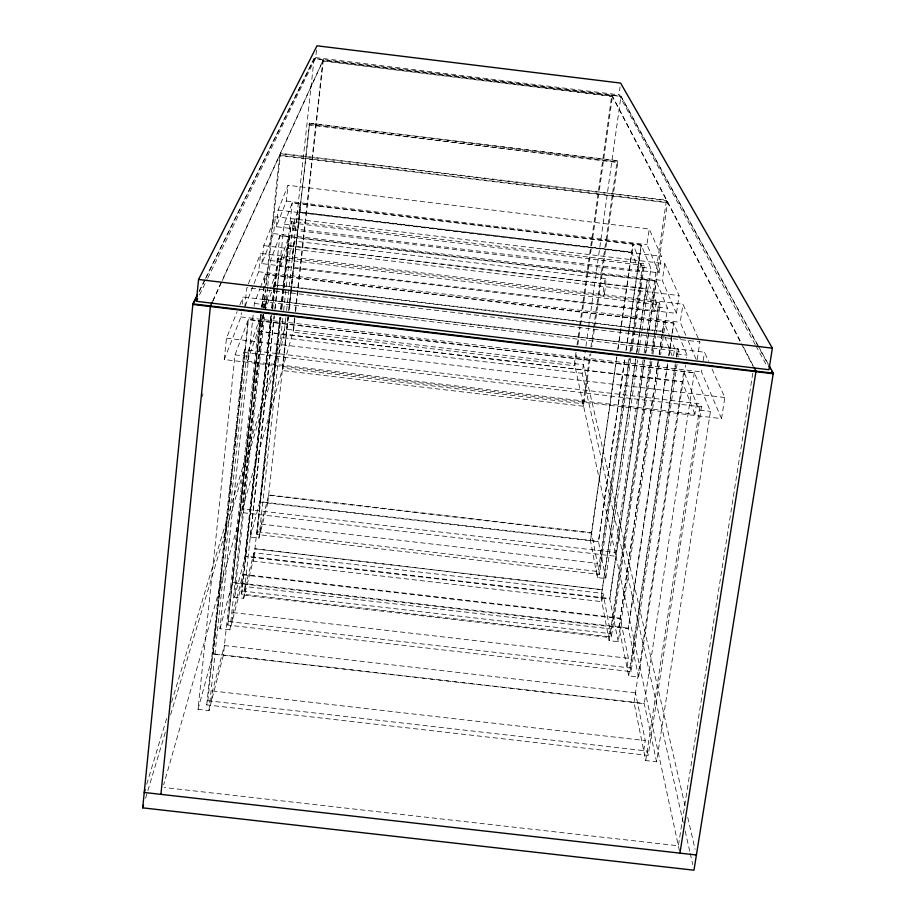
<?xml version="1.0" encoding="UTF-8"?>
<svg xmlns="http://www.w3.org/2000/svg" width="916" height="916" viewBox="0 0 916 916"><rect width="100%" height="100%" fill="white"/><g stroke="black" fill="none" stroke-linecap="round" stroke-linejoin="round"><path stroke-width="0.69" stroke-dasharray="4.58 3.44" d="M202.596 396.536L202.883 393.697M712.053 369.034L724.831 397.51L721.556 418.646L224.26 359.564L226.481 338.176L237.164 311.623M223.424 655.043L208.997 710.598L198.028 709.339L235.034 354.881L248.362 319.455L694.328 372.675L710.438 411.387L656.566 761.791L645.711 760.555L633.998 702.309M224.26 359.564L240.965 316.925L241.412 312.654M242.305 304.135L243.049 297.024L704.496 352.213L708.572 361.27M244.767 307.226L246.816 287.681L699.881 341.92L697.156 359.874M206.73 704.908L243.851 352.408L244.824 349.74L700.271 403.91L701.45 406.819L648.196 755.425L206.73 704.908L207.84 700.729L244.824 349.74M198.028 709.339L213.107 653.864L248.362 319.455M208.997 710.598L246.427 356.232L259.033 320.737L223.378 655.238M211.459 701.141L212.535 690.973L224.466 645.345M696.561 403.464L694.912 414.25L247.423 361.087L248.579 350.187M242.053 583.32L229.973 629.842L219.954 628.685L253.331 313.387M254.076 306.276L254.385 303.436L259.858 288.861M254.03 283.571L258.656 271.743L260.602 253.457L682.947 304.215L699.881 341.92M261.85 263.613L263.751 245.625L275.395 216.714L664.764 263.694L679.077 295.57L676.42 313.387L261.85 263.613L273.586 233.637L275.395 216.714M677.084 363.995L631.055 671.634L227.798 625.067L260.934 314.245M261.69 307.146L263.098 299.257L678 348.87L678.985 351.286L678.138 356.931M261.094 314.085L232.446 582.748L628.376 628.674L667.89 362.85M261.85 306.975L265.342 274.285L673.775 323.256L668.943 355.786M219.954 628.685L232.595 582.221L261.071 315.15M261.987 306.62L265.468 273.953L673.626 322.89L687.046 355.156L686.622 357.984M227.798 625.067L261.438 314.875M262.194 307.776L263.098 299.257M262.629 314.886L241.526 512.525L615.827 556.287L615.002 552.451L643.284 358.854M263.384 307.776L265.365 289.296M265.514 287.876L279.678 155.228L667.581 202.333L645.62 352.866M263.361 314.257L242.557 508.895L615.002 552.451M263.968 308.577L265.938 290.109M266.545 284.418L280.559 153.316L666.459 200.18L646.994 333.413M229.973 629.842L263.671 314.623M264.438 307.513L269.922 290.063M254.098 557.077L243.667 598.32L234.485 597.255L264.747 314.497M265.503 307.398L267.632 287.498M267.781 286.078L270.518 260.51L279.895 235.572L656.142 280.88L667.501 308.177L660.608 354.813M232.023 621.964L233.019 612.598L243.026 574.355L620.189 618.151L628.41 658.318L627.025 667.592M266.522 299.658L265.445 309.642L272.27 290.189M276.3 226.721L278.086 210.05L288.048 185.307L649.204 229.034L661.455 256.331L659.039 272.842L276.3 226.721L286.342 201.051L288.048 185.307M241.916 583.847L270.804 316.306M271.594 308.142L273.861 287.899M273.895 286.822L275.235 275.121L270.334 288.906M271.228 315.322L245.259 556.539L609.804 598.95L644.704 360.274M271.995 308.223L274.25 288.048M274.285 286.937L279.895 235.572M651.883 361.385L611.373 636.929L241.606 594.083L271.583 315.722M272.35 308.623L274.651 287.315M274.8 285.895L278.384 257.041L659.371 302.818L660.196 304.856L655.833 334.535M241.606 594.083L272.109 315.31M272.716 309.631L275.018 288.311M275.166 286.891L278.384 257.041M243.667 598.32L274.193 315.631M274.96 308.52L276.804 291.483M276.953 290.063L280.021 261.644L288.895 236.66L283.25 288.013M267.873 502.609L258.896 538.104L250.4 537.108L274.216 316.604M274.983 309.494L277.285 288.151M277.434 286.731L284.2 224.134L292.227 202.779L641.2 244.95L650.933 268.342L641.486 333.206M245.385 586.561L244.446 595.205L608.51 637.399L609.77 628.823L603.049 593.408L253.984 552.772L245.385 586.561L609.77 628.823M656.257 302.44L654.917 311.566L280.525 266.625L281.521 257.419M253.984 552.772L253.079 561.084L601.846 601.652L603.049 593.408M279.769 317.52L259.675 502.06L598.549 541.734L625.021 358.179M280.594 309.322L292.227 202.779M253.972 557.546L280.113 317.474M280.937 309.287L283.193 289.113M630.769 358.557L599.511 574.412L256.915 534.44L280.468 317.726M281.384 309.23L283.536 289.399M283.697 287.979L291.345 221.237L643.547 263.716L644.246 265.457L631.788 351.504M256.915 534.44L280.869 317.669M281.796 309.15L283.949 289.307M284.109 287.887L291.345 221.237M258.896 538.104L282.907 317.646M283.674 310.524L292.971 225.187L300.574 203.787L288.861 310.306M260.407 532.127L261.278 524.101L268.72 494.869L591.53 532.688L597.347 563.351L596.19 571.309M640.673 263.361L639.448 271.834L293.315 230.122L294.254 221.58M170.639 714.675L283.628 337.809L285.826 317.692M286.594 310.57L314.119 58.487L620.979 96.134L757.44 344.359M207.68 278.224L315.711 57.616L316.57 49.739M288.002 316.535L282.105 370.476L583.515 406.257L590.889 353.828M288.632 310.856L290.647 292.399M290.796 290.979L309.585 123.168L617.155 160.655L617.842 162.201L591.885 346.74M267.77 503.01L288.174 317.085M288.38 316.913L282.781 368.118L582.977 403.773L583.515 406.257M289.158 309.803L309.585 123.168M294.551 318.001L292.983 332.199L574.904 365.816L576.679 353.061M295.33 310.902L322.879 60.685L612.438 96.214L580.435 326.13M294.826 318.757L293.578 330.138L163.666 784.737M295.616 311.646L323.359 59.62L222.336 280.033M576.004 352.339L574.435 363.629L679.649 851.743M576.988 345.275L579.542 326.92M579.736 325.501L611.808 95.012L740.792 341.989M577.87 344.553L580.229 327.539M755.242 344.611L618.964 94.829L620.063 87.009M683.302 822.751L582.152 373.373L585.141 351.996M585.942 346.34L588.507 327.985M588.702 326.577L620.979 96.134M582.977 403.773L589.927 354.366M590.912 347.301L593.499 328.959M593.694 327.539L617.155 160.655M616.731 356.874L590.431 540.371L597.358 577.572L605.785 578.557L637.593 359.999M617.75 349.809L632.922 243.954L642.242 267.3L633.265 329.348M590.511 540.795L616.834 357.194M618.048 348.721L633.025 244.217M605.785 578.557L598.457 541.31L624.918 357.847M625.937 350.794L628.777 331.031M628.983 329.623L641.2 244.95M626.235 349.706L641.303 245.213L292.135 203.02M597.358 577.572L628.983 358.969M630.002 351.916L633.059 330.768M599.511 574.412L598.984 571.63L629.842 358.351M630.872 351.286L643.547 263.716M659.039 272.842L646.948 244.629L649.204 229.034M635.738 358.866L601.068 597.461L609.117 640.65L618.208 641.704L659.566 361.889M636.563 353.221L639.631 332.039M639.837 330.63L647.223 279.804L658.1 307.055L651.242 353.702M601.159 597.953L635.853 359.221M636.883 352.156L647.349 280.113M638.624 352.946L641.28 334.615M644.108 353.198L646.788 334.832M618.208 641.704L609.701 598.457L644.566 359.713M645.734 353.221L656.28 281.189L279.792 235.859M609.117 640.65L650.211 360.767M676.42 313.387L662.302 280.445L664.764 263.694M611.373 636.929L610.766 633.712L650.852 360.79M651.894 353.725L659.371 302.818M652.925 354.32L655.616 335.943M658.112 361.316L618.884 627.036L628.697 675.871L638.612 677.016L685.557 365.037M659.154 354.24L662.073 334.455M662.279 333.046L663.951 321.734L669.917 336.687M618.987 627.586L658.249 361.705M659.291 354.629L664.1 322.1M638.612 677.016L628.25 628.124L667.741 362.461M668.795 355.397L671.737 335.611M671.943 334.203L673.626 322.89M673.569 355.534L674.623 348.469M685.821 335.29L680.245 322.306L682.947 304.215M628.697 675.871L675.321 363.812M676.374 356.759L676.798 353.931L670.409 337.924M631.055 671.634L630.3 667.97L675.676 364.408M676.741 357.343L678 348.87M634.044 702.503L683.771 371.415L699.183 410.059L710.438 411.387M694.328 372.675L644.257 703.683L213.062 654.047L248.316 319.581L694.385 372.801M643.719 750.639L645.242 740.586L635.452 692.702M721.556 418.646L701.507 371.885L702.148 367.671M703.213 360.641L704.496 352.213M645.711 760.555L700.271 403.91M752.815 373.087L678.367 845.812L164.33 787.531M234.485 597.255L245.385 556.069L609.701 598.457M250.4 537.108L259.778 501.659L598.457 541.31M145.575 798.271L166.128 729.743M146.72 784.256L167.01 717.285M171.567 702.24L284.578 329.062L583.366 364.694L685.489 807.649M247.423 361.087L257.934 331.1L682.225 381.674L694.912 414.25M272.728 288.884L274.205 284.658L662.554 331.18L664.192 335.382M280.525 266.625L287.933 245.477L645.952 288.551L654.917 311.566M293.315 230.122L299.669 211.997L631.754 252.095L639.448 271.834M260.362 287.532L265.468 273.953M245.282 305.91L253.514 284.887M239.843 304.994L243.049 297.024M248.408 283.731L260.602 253.457M212.764 301.341L221.683 281.876M222.279 280.571L323.325 59.929M212.821 300.78L221.741 281.327M199.505 294.895L207.05 279.506M199.219 291.093L204.909 279.586M205.539 278.315L314.119 58.487M199.173 291.643L314.085 58.796L620.945 96.443L768.41 365.003M294.345 241.103L292.215 258.781L294.345 241.103L605.556 278.567M232.595 582.221L628.25 628.124M242.397 591.003L610.766 633.712M233.019 612.598L628.41 658.318M228.714 621.575L630.3 667.97M224.409 645.54L635.486 692.897M213.107 653.864L644.211 703.477L656.566 761.791M212.535 690.973L645.242 740.586M207.84 700.729L647.303 751.051L648.196 755.425M268.617 495.27L591.61 533.112M261.278 524.101L597.347 563.351M257.602 531.795L598.984 571.63M242.889 574.87L620.304 618.701M240.965 316.925L701.507 371.885M257.888 331.226L682.283 381.812M283.628 337.809L582.152 373.373M226.481 338.176L724.831 397.51M243.851 352.408L701.45 406.819M235.034 354.881L246.427 356.232M286.342 201.051L646.948 244.629M299.589 212.249L631.857 252.358M278.086 210.05L661.455 256.331M290.773 222.828L644.246 265.457M284.2 224.134L292.971 225.187M642.242 267.3L650.933 268.342M273.586 233.637L662.302 280.445M287.83 245.774L646.078 288.872M263.751 245.625L679.077 295.57M277.708 258.907L660.196 304.856M270.518 260.51L280.021 261.644M658.1 307.055L667.501 308.177M258.656 271.743L680.245 322.306M274.09 284.99L662.703 331.546M262.297 301.467L678.985 351.286M254.385 303.436L264.735 304.673M676.798 353.931L687.046 355.156M315.711 57.616L618.964 94.829M322.844 60.994L612.392 96.512M309.001 124.576L617.842 162.201M758.127 345.607L768.467 364.419M755.929 345.87L766.887 365.953M743.437 347.061L753.364 366.056M611.774 95.31L740.712 342.527M741.376 343.798L753.273 366.618M688.042 340.477L696.389 359.954M664.695 336.653L673.145 358.351M687.733 817.404L695.118 849.441M685.191 831.121L689.897 852.052M690.217 853.449L692.725 864.612M254.992 548.81L602.35 589.744L254.992 548.81M309.551 123.5L308.967 124.897L617.796 162.533L617.109 160.976L309.551 123.5M280.514 153.716L279.643 155.64L667.524 202.734L666.401 200.581L280.514 153.716M604.423 293.269A8.885 0.813 -83 0 0 605.751 278.75A8.885 0.813 -83 0 0 603.426 290.109A8.885 0.813 -83 0 0 604.423 293.269"/><path stroke-width="1.37" d="M769.165 365.667L773.299 373.19L693.985 870.2L142.701 807.855L192.91 303.872L197.329 294.929M196.368 301.307L198.554 279.472L317.005 45.8L620.613 83.093L772.371 348.183L768.948 369.72L196.368 301.307L197.627 298.742M160.918 794.355L210.44 305.967L212.18 302.177M679.958 853.151L756.009 371.129L754.017 367.327M142.701 807.855L143.526 805.118M145.072 789.729L144.236 792.466L696.412 855.006M197.272 295.479L192.852 304.444L773.207 373.751L771.833 371.255M192.91 303.872L773.299 373.19M198.554 279.472L772.371 348.183M769.085 366.251L770.459 368.759"/></g></svg>
